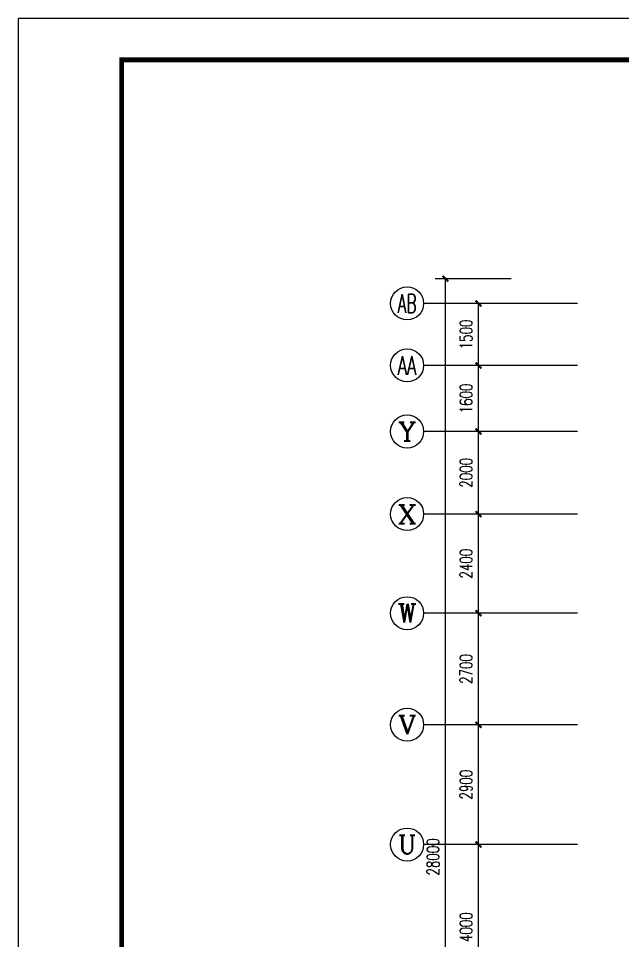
# Model space of a CAD drawing. Extents: x 190999 to 918899, y -200814 to 215286.
# Drawn here: x 309899 to 324528, y -34639 to -12314 of the extents above; entities that cross this region are included whole.
import ezdxf
from ezdxf.enums import TextEntityAlignment as Align

# ---------------------------------------------------------------- set-up
doc = ezdxf.new("R2010")
doc.units = 0
doc.header["$LTSCALE"] = 1000
doc.header["$MEASUREMENT"] = 0
doc.layers.get('Defpoints').update_dxf_attribs({"color": 1})
for name, color, linetype in [('AXIS', 3, 'Continuous'), ('AXIS_TEXT', 7, 'Continuous'), ('图框', 189, 'Continuous')]:
    doc.layers.add(name, color=color, linetype=linetype)
doc.styles.add('_TCH_AXIS', font='COMPLEX', dxfattribs={"bigfont": 'GBCBIG'})
doc.styles.add('COMPLEX', font='COMPLEX')
doc.styles.add('DIM_FONT', font='SIMPLEX', dxfattribs={"width": 0.7, "bigfont": 'GBCBIG'})
doc.dimstyles.new('DIMN', dxfattribs={"dimtxt": 300, "dimasz": 100, "dimexe": 250, "dimexo": 300, "dimgap": 150, "dimtad": 1, "dimdec": 0, "dimzin": 0, "dimdsep": 46, "dimtxsty": 'DIM_FONT', "dimblk": 'ARCHTICK', "dimcen": 0.09, "dimclrt": 7, "dimazin": 2, "dimtfac": 1, "dimtdec": 0, "dimtix": 1, "dimtmove": 2, "dimatfit": 3, "dimfxl": 0, "dimtolj": 1, "dimtzin": 0, "dimarcsym": 0})

# ---------------------------------------------------------------- blocks, each defined once
blk = doc.blocks.new('TJAD_TK_A0')
at = {"layer": '图框'}
for p in [(2162, 399.3), (973, -441.7)]:
    blk.add_line(p, (973, 399.3), dxfattribs=at)
at = {"layer": '图框', "const_width": 1.2}
blk.add_lwpolyline([(2152, -431.7), (2152, 389.3), (998, 389.3), (998, -431.7)], close=True, dxfattribs=at)
blk = doc.blocks.new('_ArchTick')
at = {"const_width": 0.5}
blk.add_lwpolyline([(-0.7, -0.7), (0.7, 0.7)], dxfattribs=at)
blk = doc.blocks.new('*D1451')
at = {"layer": 'AXIS', "color": 0, "lineweight": -2}
for p, q in [((321833, -32314), (320789, -32314)), ((321039, -36314), (321039, -32314)), ((321833, -36314), (320789, -36314))]:
    blk.add_line(p, q, dxfattribs=at)
at = {"layer": 'Defpoints', "color": 0}
for p in [(321039, -32314), (322133, -32314), (322133, -36314)]:
    blk.add_point(p, dxfattribs=at)
at = {"layer": 'AXIS', "color": 0, "lineweight": -2, "xscale": 100, "yscale": 100, "zscale": 100}
for p, rotation in [((321039, -32314), 90), ((321039, -36314), 270)]:
    blk.add_blockref('_ArchTick', p, dxfattribs=dict(at, rotation=rotation))
at = {"layer": 'AXIS', "color": 7, "insert": (320739, -34314), "char_height": 300, "attachment_point": 5, "rotation": 90, "style": 'DIM_FONT'}
blk.add_mtext('\\A1;4000', dxfattribs=at)
blk = doc.blocks.new('*D1452')
at = {"layer": 'AXIS', "color": 0, "lineweight": -2}
for p, q in [((321833, -29414), (320789, -29414)), ((321039, -32314), (321039, -29414)), ((321833, -32314), (320789, -32314))]:
    blk.add_line(p, q, dxfattribs=at)
at = {"layer": 'Defpoints', "color": 0}
for p in [(321039, -29414), (322133, -29414), (322133, -32314)]:
    blk.add_point(p, dxfattribs=at)
at = {"layer": 'AXIS', "color": 0, "lineweight": -2, "xscale": 100, "yscale": 100, "zscale": 100}
for p, rotation in [((321039, -29414), 90), ((321039, -32314), 270)]:
    blk.add_blockref('_ArchTick', p, dxfattribs=dict(at, rotation=rotation))
at = {"layer": 'AXIS', "color": 7, "insert": (320739, -30864), "char_height": 300, "attachment_point": 5, "rotation": 90, "style": 'DIM_FONT'}
blk.add_mtext('\\A1;2900', dxfattribs=at)
blk = doc.blocks.new('*D1453')
at = {"layer": 'AXIS', "color": 0, "lineweight": -2}
for p, q in [((321833, -26714), (320789, -26714)), ((321039, -29414), (321039, -26714)), ((321833, -29414), (320789, -29414))]:
    blk.add_line(p, q, dxfattribs=at)
at = {"layer": 'Defpoints', "color": 0}
for p in [(321039, -26714), (322133, -26714), (322133, -29414)]:
    blk.add_point(p, dxfattribs=at)
at = {"layer": 'AXIS', "color": 0, "lineweight": -2, "xscale": 100, "yscale": 100, "zscale": 100}
for p, rotation in [((321039, -26714), 90), ((321039, -29414), 270)]:
    blk.add_blockref('_ArchTick', p, dxfattribs=dict(at, rotation=rotation))
at = {"layer": 'AXIS', "color": 7, "insert": (320739, -28064), "char_height": 300, "attachment_point": 5, "rotation": 90, "style": 'DIM_FONT'}
blk.add_mtext('\\A1;2700', dxfattribs=at)
blk = doc.blocks.new('*D1454')
at = {"layer": 'AXIS', "color": 0, "lineweight": -2}
for p, q in [((321833, -24314), (320789, -24314)), ((321039, -26714), (321039, -24314)), ((321833, -26714), (320789, -26714))]:
    blk.add_line(p, q, dxfattribs=at)
at = {"layer": 'Defpoints', "color": 0}
for p in [(321039, -24314), (322133, -24314), (322133, -26714)]:
    blk.add_point(p, dxfattribs=at)
at = {"layer": 'AXIS', "color": 0, "lineweight": -2, "xscale": 100, "yscale": 100, "zscale": 100}
for p, rotation in [((321039, -24314), 90), ((321039, -26714), 270)]:
    blk.add_blockref('_ArchTick', p, dxfattribs=dict(at, rotation=rotation))
at = {"layer": 'AXIS', "color": 7, "insert": (320739, -25514), "char_height": 300, "attachment_point": 5, "rotation": 90, "style": 'DIM_FONT'}
blk.add_mtext('\\A1;2400', dxfattribs=at)
blk = doc.blocks.new('*D1455')
at = {"layer": 'AXIS', "color": 0, "lineweight": -2}
for p, q in [((321833, -22314), (320789, -22314)), ((321039, -24314), (321039, -22314)), ((321833, -24314), (320789, -24314))]:
    blk.add_line(p, q, dxfattribs=at)
at = {"layer": 'Defpoints', "color": 0}
for p in [(321039, -22314), (322133, -22314), (322133, -24314)]:
    blk.add_point(p, dxfattribs=at)
at = {"layer": 'AXIS', "color": 0, "lineweight": -2, "xscale": 100, "yscale": 100, "zscale": 100}
for p, rotation in [((321039, -22314), 90), ((321039, -24314), 270)]:
    blk.add_blockref('_ArchTick', p, dxfattribs=dict(at, rotation=rotation))
at = {"layer": 'AXIS', "color": 7, "insert": (320739, -23314), "char_height": 300, "attachment_point": 5, "rotation": 90, "style": 'DIM_FONT'}
blk.add_mtext('\\A1;2000', dxfattribs=at)
blk = doc.blocks.new('*D1456')
at = {"layer": 'AXIS', "color": 0, "lineweight": -2}
for p, q in [((321833, -20714), (320789, -20714)), ((321039, -22314), (321039, -20714)), ((321833, -22314), (320789, -22314))]:
    blk.add_line(p, q, dxfattribs=at)
at = {"layer": 'Defpoints', "color": 0}
for p in [(321039, -20714), (322133, -20714), (322133, -22314)]:
    blk.add_point(p, dxfattribs=at)
at = {"layer": 'AXIS', "color": 0, "lineweight": -2, "xscale": 100, "yscale": 100, "zscale": 100}
for p, rotation in [((321039, -20714), 90), ((321039, -22314), 270)]:
    blk.add_blockref('_ArchTick', p, dxfattribs=dict(at, rotation=rotation))
at = {"layer": 'AXIS', "color": 7, "insert": (320739, -21514), "char_height": 300, "attachment_point": 5, "rotation": 90, "style": 'DIM_FONT'}
blk.add_mtext('\\A1;1600', dxfattribs=at)
blk = doc.blocks.new('*D1457')
at = {"layer": 'AXIS', "color": 0, "lineweight": -2}
for p, q in [((321833, -19214), (320789, -19214)), ((321039, -20714), (321039, -19214)), ((321833, -20714), (320789, -20714))]:
    blk.add_line(p, q, dxfattribs=at)
at = {"layer": 'Defpoints', "color": 0}
for p in [(321039, -19214), (322133, -19214), (322133, -20714)]:
    blk.add_point(p, dxfattribs=at)
at = {"layer": 'AXIS', "color": 0, "lineweight": -2, "xscale": 100, "yscale": 100, "zscale": 100}
for p, rotation in [((321039, -19214), 90), ((321039, -20714), 270)]:
    blk.add_blockref('_ArchTick', p, dxfattribs=dict(at, rotation=rotation))
at = {"layer": 'AXIS', "color": 7, "insert": (320739, -19964), "char_height": 300, "attachment_point": 5, "rotation": 90, "style": 'DIM_FONT'}
blk.add_mtext('\\A1;1500', dxfattribs=at)
blk = doc.blocks.new('*D1458')
at = {"layer": 'AXIS', "color": 0, "lineweight": -2}
for p, q in [((321833, -18614), (319989, -18614)), ((320239, -46614), (320239, -18614)), ((321833, -46614), (319989, -46614))]:
    blk.add_line(p, q, dxfattribs=at)
at = {"layer": 'Defpoints', "color": 0}
for p in [(320239, -18614), (322133, -18614), (322133, -46614)]:
    blk.add_point(p, dxfattribs=at)
at = {"layer": 'AXIS', "color": 0, "lineweight": -2, "xscale": 100, "yscale": 100, "zscale": 100}
for p, rotation in [((320239, -18614), 90), ((320239, -46614), 270)]:
    blk.add_blockref('_ArchTick', p, dxfattribs=dict(at, rotation=rotation))
at = {"layer": 'AXIS', "color": 7, "insert": (319939, -32614), "char_height": 300, "attachment_point": 5, "rotation": 90, "style": 'DIM_FONT'}
blk.add_mtext('\\A1;28000', dxfattribs=at)
blk = doc.blocks.new('_AXISO')
blk.add_circle((0, 0), 0.5)
at = {"layer": 'AXIS_TEXT', "style": 'COMPLEX', "width": 1.041667}
blk.add_attdef('A', text='', height=0.56, dxfattribs=at).set_placement((-0.25, -0.28), (0.25, -0.28), align=Align.FIT)

msp = doc.modelspace()

# ---------------------------------------------------------------- linework, layer by layer
at = {"layer": 'AXIS'}
for p, q in [((323433.1, -19213.5), (319711.6, -19213.5)), ((323433.1, -20713.5), (319711.6, -20713.5)), ((323433.1, -22313.5), (319711.6, -22313.5)), ((323433.1, -24313.5), (319711.6, -24313.5)), ((323433.1, -26713.5), (319711.6, -26713.5)), ((323433.1, -29413.5), (319711.6, -29413.5)), ((323433.1, -32313.5), (319711.6, -32313.5))]:
    msp.add_line(p, q, dxfattribs=at)

# ---------------------------------------------------------------- block references
ref = msp.add_blockref('_AXISO', (319311.6, -19213.5), dxfattribs=dict(at, xscale=800, yscale=800, zscale=800))
ref.add_attrib('A', 'AB', dxfattribs={"layer": 'AXIS_TEXT', "height": 452.55, "style": '_TCH_AXIS', "width": 0.552632}).set_placement((319085.4, -19439.8), (319537.9, -19439.8), align=Align.FIT)
ref = msp.add_blockref('_AXISO', (319311.6, -20713.5), dxfattribs=dict(at, xscale=800, yscale=800, zscale=800))
ref.add_attrib('A', 'AA', dxfattribs={"layer": 'AXIS_TEXT', "height": 452.55, "style": '_TCH_AXIS', "width": 0.538462}).set_placement((319085.4, -20939.8), (319537.9, -20939.8), align=Align.FIT)
ref = msp.add_blockref('_AXISO', (319311.6, -22313.5), dxfattribs=dict(at, xscale=800, yscale=800, zscale=800))
ref.add_attrib('A', 'Y', dxfattribs={"layer": 'AXIS_TEXT', "height": 452.5, "style": '_TCH_AXIS', "width": 1.105263}).set_placement((319085.4, -22539.8), (319537.9, -22539.8), align=Align.FIT)
ref = msp.add_blockref('_AXISO', (319311.6, -24313.5), dxfattribs=dict(at, xscale=800, yscale=800, zscale=800))
ref.add_attrib('A', 'X', dxfattribs={"layer": 'AXIS_TEXT', "height": 452.5, "style": '_TCH_AXIS', "width": 1.166667}).set_placement((319085.4, -24539.8), (319537.9, -24539.8), align=Align.FIT)
ref = msp.add_blockref('_AXISO', (319311.6, -26713.5), dxfattribs=dict(at, xscale=800, yscale=800, zscale=800))
ref.add_attrib('A', 'W', dxfattribs={"layer": 'AXIS_TEXT', "height": 452.5, "style": '_TCH_AXIS', "width": 0.954545}).set_placement((319085.4, -26939.8), (319537.9, -26939.8), align=Align.FIT)
ref = msp.add_blockref('_AXISO', (319311.6, -29413.5), dxfattribs=dict(at, xscale=800, yscale=800, zscale=800))
ref.add_attrib('A', 'V', dxfattribs={"layer": 'AXIS_TEXT', "height": 452.5, "style": '_TCH_AXIS', "width": 1.166667}).set_placement((319085.4, -29639.8), (319537.9, -29639.8), align=Align.FIT)
ref = msp.add_blockref('_AXISO', (319311.6, -32313.5), dxfattribs=dict(at, xscale=800, yscale=800, zscale=800))
ref.add_attrib('A', 'U', dxfattribs={"layer": 'AXIS_TEXT', "height": 452.5, "style": '_TCH_AXIS', "width": 1.05}).set_placement((319085.4, -32539.8), (319537.9, -32539.8), align=Align.FIT)
at = {"layer": '图框', "xscale": 100, "yscale": 100, "zscale": 100}
msp.add_blockref('TJAD_TK_A0', (212598.6, -52243.2), dxfattribs=at)

# ---------------------------------------------------------------- dimensions: what is measured, and where the dimension line sits
at = {"layer": 'AXIS'}
for p1, p2, distance, picture, middle in [((322133.1, -46613.5), (322133.1, -18613.5), 1894.4, '*D1458', (319938.7, -32613.5)), ((322133.1, -20713.5), (322133.1, -19213.5), 1094.4, '*D1457', (320738.7, -19963.5)), ((322133.1, -22313.5), (322133.1, -20713.5), 1094.4, '*D1456', (320738.7, -21513.5)), ((322133.1, -24313.5), (322133.1, -22313.5), 1094.4, '*D1455', (320738.7, -23313.5)), ((322133.1, -26713.5), (322133.1, -24313.5), 1094.4, '*D1454', (320738.7, -25513.5)), ((322133.1, -29413.5), (322133.1, -26713.5), 1094.4, '*D1453', (320738.7, -28063.5)), ((322133.1, -32313.5), (322133.1, -29413.5), 1094.4, '*D1452', (320738.7, -30863.5)), ((322133.1, -36313.5), (322133.1, -32313.5), 1094.4, '*D1451', (320738.7, -34313.5))]:
    dim = msp.add_aligned_dim(p1=p1, p2=p2, distance=distance, dimstyle='DIMN', dxfattribs=at)
    dim.commit()
    dim.dimension.update_dxf_attribs({"geometry": picture, "text_midpoint": middle})

doc.saveas('drawing.dxf')
